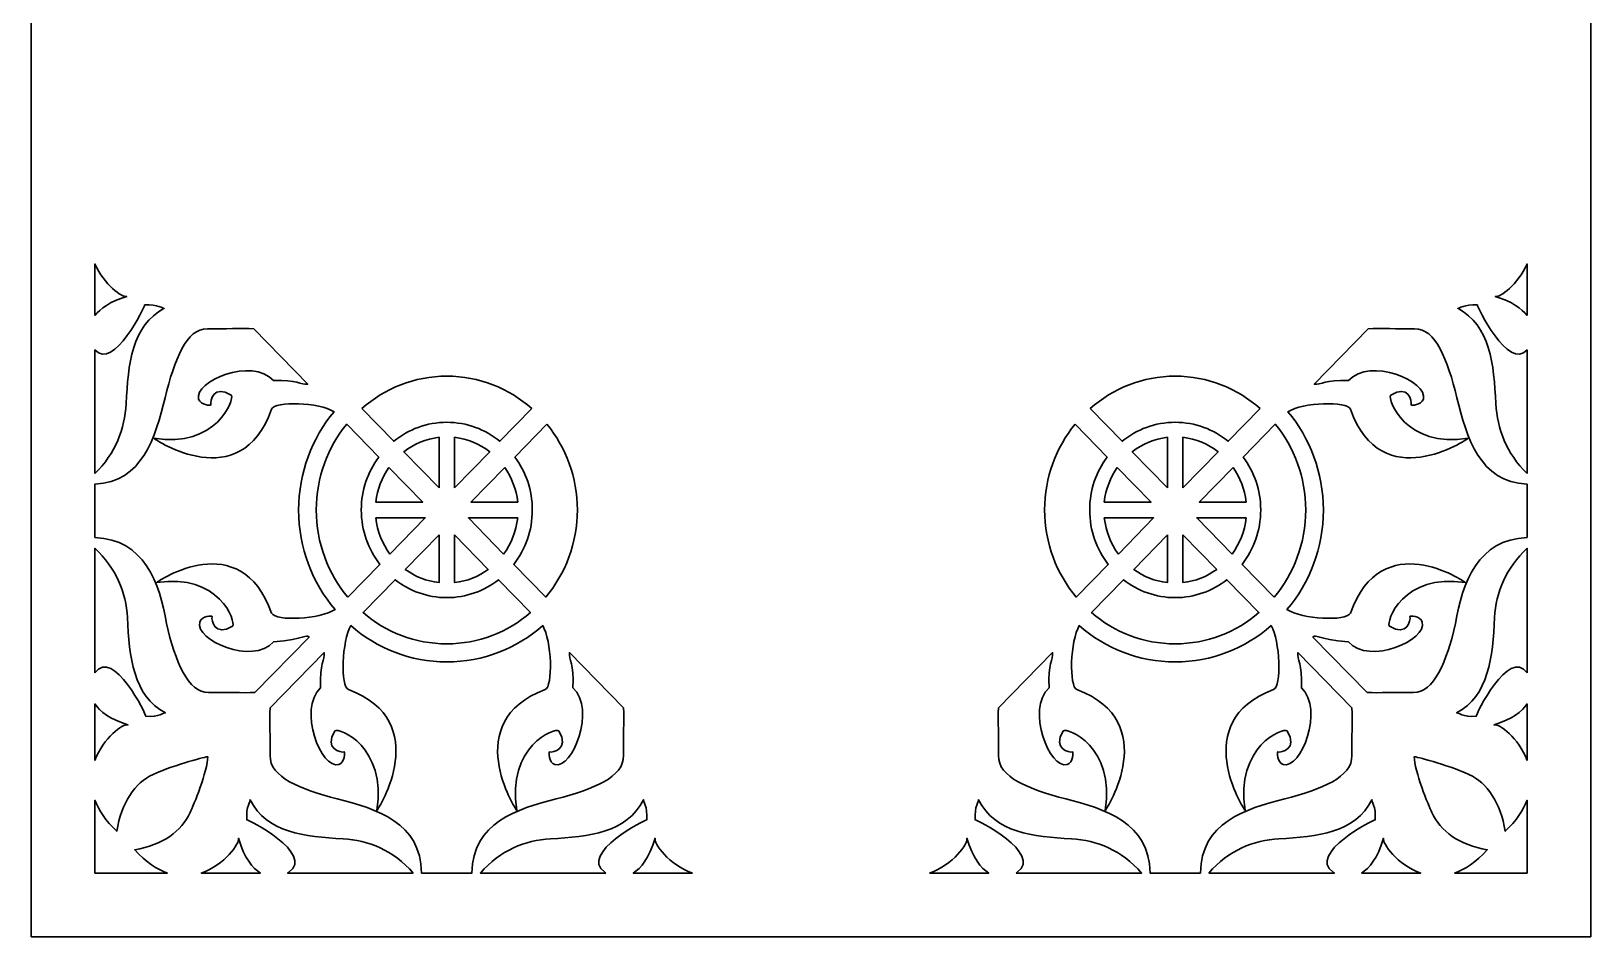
# Model space of a CAD drawing. Header units: centimetres. Extents: x -21.6 to -16.4, y -9 to 3.7.
# Drawn here: x -21.59 to -16.44, y -9 to -6.02 of the extents above; entities that cross this region are included whole.
import ezdxf

# ---------------------------------------------------------------- set-up
doc = ezdxf.new("R2010")
doc.units = ezdxf.units.CM
doc.header["$MEASUREMENT"] = 0
doc.layers.add('layer 1', color=7, linetype='Continuous')

msp = doc.modelspace()

# ---------------------------------------------------------------- linework, layer by layer
at = {"layer": 'layer 1', "color": 250, "lineweight": 30}
for points, knots in [([(-21.58593, 3.65904), (-21.58593, 3.65904), (-16.44376, 3.65904), (-16.44376, 3.65904), (-16.44376, 3.65904), (-16.44376, 3.65904), (-16.44376, -9.00021), (-16.44376, -9.00021), (-16.44376, -9.00021), (-16.44376, -9.00021), (-21.58593, -9.00021), (-21.58593, -9.00021), (-21.58593, -9.00021), (-21.58593, -9.00021), (-21.58593, 3.65904), (-21.58593, 3.65904)], [0, 0, 0, 0, 0.2, 0.2, 0.2, 0.2, 0.4, 0.4, 0.4, 0.4, 0.6, 0.6, 0.6, 0.6, 1, 1, 1, 1]), ([(-21.37575, -6.95328), (-21.35835, -6.93018), (-21.32654, -6.90746), (-21.27096, -6.88995), (-21.27096, -6.88995), (-21.28583, -6.89503), (-21.34636, -6.85147), (-21.37575, -6.78301), (-21.37575, -6.78301), (-21.37575, -6.78301), (-21.37575, -6.95328), (-21.37575, -6.95328)], [0, 0, 0, 0, 0.25, 0.25, 0.25, 0.25, 0.5, 0.5, 0.5, 0.5, 1, 1, 1, 1]), ([(-16.65393, -6.95329), (-16.67134, -6.93018), (-16.70314, -6.90746), (-16.75873, -6.88995), (-16.75873, -6.88995), (-16.74385, -6.89503), (-16.68333, -6.85147), (-16.65393, -6.78301), (-16.65393, -6.78301), (-16.65393, -6.78301), (-16.65393, -6.95329), (-16.65393, -6.95329)], [0, 0, 0, 0, 0.25, 0.25, 0.25, 0.25, 0.5, 0.5, 0.5, 0.5, 1, 1, 1, 1]), ([(-21.37575, -7.47363), (-21.308, -7.40741), (-21.27712, -7.32614), (-21.27289, -7.2435), (-21.27289, -7.2435), (-21.26625, -7.11353), (-21.25424, -6.98576), (-21.14738, -6.92915), (-21.14738, -6.92915), (-21.1507, -6.93242), (-21.16865, -6.91396), (-21.21206, -6.91827), (-21.21206, -6.91827), (-21.20911, -6.92029), (-21.3151, -7.1376), (-21.37575, -7.06647), (-21.37575, -7.06647), (-21.37575, -7.06647), (-21.37575, -7.47363), (-21.37575, -7.47363)], [0, 0, 0, 0, 0.1666667, 0.1666667, 0.1666667, 0.1666667, 0.3333333, 0.3333333, 0.3333333, 0.3333333, 0.5, 0.5, 0.5, 0.5, 0.6666667, 0.6666667, 0.6666667, 0.6666667, 1, 1, 1, 1]), ([(-16.65393, -7.47364), (-16.72169, -7.40741), (-16.75257, -7.32614), (-16.75679, -7.2435), (-16.75679, -7.2435), (-16.76344, -7.11353), (-16.77545, -6.98576), (-16.88231, -6.92915), (-16.88231, -6.92915), (-16.879, -6.93242), (-16.86104, -6.91396), (-16.81763, -6.91827), (-16.81763, -6.91827), (-16.82059, -6.92029), (-16.71458, -7.1376), (-16.65393, -7.06647), (-16.65393, -7.06647), (-16.65393, -7.06647), (-16.65393, -7.47364), (-16.65393, -7.47364)], [0, 0, 0, 0, 0.1666667, 0.1666667, 0.1666667, 0.1666667, 0.3333333, 0.3333333, 0.3333333, 0.3333333, 0.5, 0.5, 0.5, 0.5, 0.6666667, 0.6666667, 0.6666667, 0.6666667, 1, 1, 1, 1]), ([(-21.37575, -7.68502), (-21.21547, -7.69), (-21.1612, -7.83289), (-21.14032, -7.96808), (-21.14032, -7.96808), (-21.10955, -8.09341), (-21.07043, -8.19651), (-21.00095, -8.19527), (-21.00095, -8.19527), (-20.94359, -8.19426), (-20.88832, -8.19713), (-20.84817, -8.19507), (-20.84817, -8.19507), (-20.84817, -8.19507), (-20.66995, -8.01244), (-20.66995, -8.01244), (-20.66995, -8.01244), (-20.68108, -8.00309), (-20.67921, -8.01886), (-20.78702, -8.02824), (-20.78702, -8.02824), (-20.85658, -8.10636), (-21.04726, -8.02235), (-21.02974, -7.96307), (-21.02974, -7.96307), (-21.02356, -7.94219), (-20.98906, -7.94239), (-20.98947, -7.94432), (-20.98947, -7.94432), (-20.99228, -7.95706), (-20.98113, -8.01369), (-20.92202, -7.97626), (-20.92202, -7.97626), (-20.90936, -7.96329), (-20.96657, -7.79959), (-21.17285, -7.83333), (-21.17285, -7.83333), (-21.16839, -7.82873), (-20.8966, -7.64523), (-20.79307, -7.93386), (-20.79307, -7.93386), (-20.77859, -7.96187), (-20.63447, -7.95344), (-20.58402, -7.92191), (-20.58402, -7.92191), (-20.65873, -7.83394), (-20.70408, -7.71914), (-20.70408, -7.59383), (-20.70408, -7.59383), (-20.70408, -7.47046), (-20.66013, -7.3573), (-20.58749, -7.2699), (-20.58749, -7.2699), (-20.63498, -7.23896), (-20.78425, -7.23407), (-20.79333, -7.26194), (-20.79333, -7.26194), (-20.89687, -7.55055), (-21.17745, -7.362), (-21.18191, -7.35741), (-21.18191, -7.35741), (-20.97563, -7.39114), (-20.91345, -7.22857), (-20.92612, -7.2156), (-20.92612, -7.2156), (-20.98524, -7.17816), (-20.99639, -7.23478), (-20.99357, -7.24754), (-20.99357, -7.24754), (-20.99314, -7.24948), (-21.02766, -7.24966), (-21.03384, -7.22878), (-21.03384, -7.22878), (-21.05136, -7.16951), (-20.85685, -7.08943), (-20.78728, -7.16755), (-20.78728, -7.16755), (-20.70832, -7.16364), (-20.69826, -7.1817), (-20.67406, -7.17942), (-20.67406, -7.17942), (-20.67406, -7.17942), (-20.85227, -6.99679), (-20.85227, -6.99679), (-20.85227, -6.99679), (-20.89243, -6.99472), (-20.9477, -6.99759), (-21.00507, -6.99657), (-21.00507, -6.99657), (-21.07454, -6.99534), (-21.11366, -7.09843), (-21.14442, -7.22378), (-21.14442, -7.22378), (-21.17671, -7.35532), (-21.21985, -7.5018), (-21.37575, -7.50851), (-21.37575, -7.50851), (-21.37575, -7.50851), (-21.37575, -7.68502), (-21.37575, -7.68502)], [0, 0, 0, 0, 0.0384615, 0.0384615, 0.0384615, 0.0384615, 0.0769231, 0.0769231, 0.0769231, 0.0769231, 0.1153846, 0.1153846, 0.1153846, 0.1153846, 0.1538462, 0.1538462, 0.1538462, 0.1538462, 0.1923077, 0.1923077, 0.1923077, 0.1923077, 0.2307692, 0.2307692, 0.2307692, 0.2307692, 0.2692308, 0.2692308, 0.2692308, 0.2692308, 0.3076923, 0.3076923, 0.3076923, 0.3076923, 0.3461538, 0.3461538, 0.3461538, 0.3461538, 0.3846154, 0.3846154, 0.3846154, 0.3846154, 0.4230769, 0.4230769, 0.4230769, 0.4230769, 0.4615385, 0.4615385, 0.4615385, 0.4615385, 0.5, 0.5, 0.5, 0.5, 0.5384615, 0.5384615, 0.5384615, 0.5384615, 0.5769231, 0.5769231, 0.5769231, 0.5769231, 0.6153846, 0.6153846, 0.6153846, 0.6153846, 0.6538462, 0.6538462, 0.6538462, 0.6538462, 0.6923077, 0.6923077, 0.6923077, 0.6923077, 0.7307692, 0.7307692, 0.7307692, 0.7307692, 0.7692308, 0.7692308, 0.7692308, 0.7692308, 0.8076923, 0.8076923, 0.8076923, 0.8076923, 0.8461538, 0.8461538, 0.8461538, 0.8461538, 0.8846154, 0.8846154, 0.8846154, 0.8846154, 0.9230769, 0.9230769, 0.9230769, 0.9230769, 1, 1, 1, 1]), ([(-16.65393, -7.68502), (-16.81422, -7.69), (-16.86849, -7.83289), (-16.88937, -7.96808), (-16.88937, -7.96808), (-16.92015, -8.09341), (-16.95926, -8.19651), (-17.02874, -8.19527), (-17.02874, -8.19527), (-17.08609, -8.19426), (-17.14137, -8.19713), (-17.18152, -8.19507), (-17.18152, -8.19507), (-17.18152, -8.19507), (-17.35974, -8.01244), (-17.35974, -8.01244), (-17.35974, -8.01244), (-17.3486, -8.00309), (-17.35048, -8.01886), (-17.24267, -8.02824), (-17.24267, -8.02824), (-17.1731, -8.10636), (-16.98243, -8.02235), (-16.99994, -7.96307), (-16.99994, -7.96307), (-17.00613, -7.94219), (-17.04063, -7.94239), (-17.04022, -7.94432), (-17.04022, -7.94432), (-17.03742, -7.95706), (-17.04856, -8.01369), (-17.10766, -7.97626), (-17.10766, -7.97626), (-17.12033, -7.96329), (-17.06312, -7.79959), (-16.85683, -7.83333), (-16.85683, -7.83333), (-16.8613, -7.82873), (-17.13309, -7.64523), (-17.23661, -7.93386), (-17.23661, -7.93386), (-17.2511, -7.96187), (-17.39523, -7.95344), (-17.44566, -7.92191), (-17.44566, -7.92191), (-17.37096, -7.83394), (-17.32561, -7.71914), (-17.32561, -7.59383), (-17.32561, -7.59383), (-17.32561, -7.47046), (-17.36956, -7.3573), (-17.44221, -7.2699), (-17.44221, -7.2699), (-17.39471, -7.23896), (-17.24544, -7.23407), (-17.23636, -7.26194), (-17.23636, -7.26194), (-17.13282, -7.55055), (-16.85223, -7.362), (-16.84778, -7.35741), (-16.84778, -7.35741), (-17.05406, -7.39114), (-17.11624, -7.22857), (-17.10356, -7.2156), (-17.10356, -7.2156), (-17.04445, -7.17816), (-17.03331, -7.23478), (-17.03612, -7.24754), (-17.03612, -7.24754), (-17.03654, -7.24948), (-17.00202, -7.24966), (-16.99584, -7.22878), (-16.99584, -7.22878), (-16.97833, -7.16951), (-17.17284, -7.08943), (-17.24241, -7.16755), (-17.24241, -7.16755), (-17.32137, -7.16364), (-17.33143, -7.1817), (-17.35563, -7.17942), (-17.35563, -7.17942), (-17.35563, -7.17942), (-17.17742, -6.99679), (-17.17742, -6.99679), (-17.17742, -6.99679), (-17.13726, -6.99472), (-17.08199, -6.99759), (-17.02461, -6.99657), (-17.02461, -6.99657), (-16.95514, -6.99534), (-16.91603, -7.09843), (-16.88527, -7.22378), (-16.88527, -7.22378), (-16.85298, -7.35532), (-16.80985, -7.5018), (-16.65393, -7.50851), (-16.65393, -7.50851), (-16.65393, -7.50851), (-16.65393, -7.68502), (-16.65393, -7.68502)], [0, 0, 0, 0, 0.0384615, 0.0384615, 0.0384615, 0.0384615, 0.0769231, 0.0769231, 0.0769231, 0.0769231, 0.1153846, 0.1153846, 0.1153846, 0.1153846, 0.1538462, 0.1538462, 0.1538462, 0.1538462, 0.1923077, 0.1923077, 0.1923077, 0.1923077, 0.2307692, 0.2307692, 0.2307692, 0.2307692, 0.2692308, 0.2692308, 0.2692308, 0.2692308, 0.3076923, 0.3076923, 0.3076923, 0.3076923, 0.3461538, 0.3461538, 0.3461538, 0.3461538, 0.3846154, 0.3846154, 0.3846154, 0.3846154, 0.4230769, 0.4230769, 0.4230769, 0.4230769, 0.4615385, 0.4615385, 0.4615385, 0.4615385, 0.5, 0.5, 0.5, 0.5, 0.5384615, 0.5384615, 0.5384615, 0.5384615, 0.5769231, 0.5769231, 0.5769231, 0.5769231, 0.6153846, 0.6153846, 0.6153846, 0.6153846, 0.6538462, 0.6538462, 0.6538462, 0.6538462, 0.6923077, 0.6923077, 0.6923077, 0.6923077, 0.7307692, 0.7307692, 0.7307692, 0.7307692, 0.7692308, 0.7692308, 0.7692308, 0.7692308, 0.8076923, 0.8076923, 0.8076923, 0.8076923, 0.8461538, 0.8461538, 0.8461538, 0.8461538, 0.8846154, 0.8846154, 0.8846154, 0.8846154, 0.9230769, 0.9230769, 0.9230769, 0.9230769, 1, 1, 1, 1]), ([(-20.4959, -7.25959), (-20.4205, -7.19307), (-20.32251, -7.15276), (-20.21563, -7.15276), (-20.21563, -7.15276), (-20.10872, -7.15276), (-20.01073, -7.19306), (-19.93534, -7.2596), (-19.93534, -7.2596), (-19.93534, -7.2596), (-20.04072, -7.36758), (-20.04072, -7.36758), (-20.04072, -7.36758), (-20.08883, -7.3284), (-20.14963, -7.30494), (-20.21562, -7.30494), (-20.21562, -7.30494), (-20.28161, -7.30494), (-20.34241, -7.3284), (-20.39053, -7.36758), (-20.39053, -7.36758), (-20.39053, -7.36758), (-20.4959, -7.25959), (-20.4959, -7.25959)], [0, 0, 0, 0, 0.1428571, 0.1428571, 0.1428571, 0.1428571, 0.2857143, 0.2857143, 0.2857143, 0.2857143, 0.4285714, 0.4285714, 0.4285714, 0.4285714, 0.5714286, 0.5714286, 0.5714286, 0.5714286, 0.7142857, 0.7142857, 0.7142857, 0.7142857, 1, 1, 1, 1]), ([(-17.53379, -7.25959), (-17.60919, -7.19307), (-17.70717, -7.15276), (-17.81407, -7.15276), (-17.81407, -7.15276), (-17.92096, -7.15276), (-18.01896, -7.19306), (-18.09435, -7.2596), (-18.09435, -7.2596), (-18.09435, -7.2596), (-17.98898, -7.36758), (-17.98898, -7.36758), (-17.98898, -7.36758), (-17.94086, -7.3284), (-17.88007, -7.30494), (-17.81407, -7.30494), (-17.81407, -7.30494), (-17.74808, -7.30494), (-17.68728, -7.3284), (-17.63916, -7.36758), (-17.63916, -7.36758), (-17.63916, -7.36758), (-17.53379, -7.25959), (-17.53379, -7.25959)], [0, 0, 0, 0, 0.1428571, 0.1428571, 0.1428571, 0.1428571, 0.2857143, 0.2857143, 0.2857143, 0.2857143, 0.4285714, 0.4285714, 0.4285714, 0.4285714, 0.5714286, 0.5714286, 0.5714286, 0.5714286, 0.7142857, 0.7142857, 0.7142857, 0.7142857, 1, 1, 1, 1]), ([(-20.54176, -7.88106), (-20.60667, -7.80379), (-20.646, -7.70337), (-20.646, -7.59382), (-20.646, -7.59382), (-20.646, -7.48641), (-20.60818, -7.38778), (-20.54552, -7.31115), (-20.54552, -7.31115), (-20.54552, -7.31115), (-20.43997, -7.41932), (-20.43997, -7.41932), (-20.43997, -7.41932), (-20.47605, -7.46785), (-20.49751, -7.52833), (-20.49751, -7.59382), (-20.49751, -7.59382), (-20.49751, -7.66145), (-20.47462, -7.72375), (-20.43638, -7.77307), (-20.43638, -7.77307), (-20.43638, -7.77307), (-20.54176, -7.88106), (-20.54176, -7.88106)], [0, 0, 0, 0, 0.1428571, 0.1428571, 0.1428571, 0.1428571, 0.2857143, 0.2857143, 0.2857143, 0.2857143, 0.4285714, 0.4285714, 0.4285714, 0.4285714, 0.5714286, 0.5714286, 0.5714286, 0.5714286, 0.7142857, 0.7142857, 0.7142857, 0.7142857, 1, 1, 1, 1]), ([(-19.88571, -7.31115), (-19.82306, -7.38779), (-19.78523, -7.48641), (-19.78523, -7.59382), (-19.78523, -7.59382), (-19.78523, -7.70337), (-19.82457, -7.8038), (-19.88948, -7.88106), (-19.88948, -7.88106), (-19.88948, -7.88106), (-19.99485, -7.77307), (-19.99485, -7.77307), (-19.99485, -7.77307), (-19.95661, -7.72376), (-19.93373, -7.66145), (-19.93373, -7.59382), (-19.93373, -7.59382), (-19.93373, -7.52834), (-19.95519, -7.46785), (-19.99126, -7.41932), (-19.99126, -7.41932), (-19.99126, -7.41932), (-19.88571, -7.31115), (-19.88571, -7.31115)], [0, 0, 0, 0, 0.1428571, 0.1428571, 0.1428571, 0.1428571, 0.2857143, 0.2857143, 0.2857143, 0.2857143, 0.4285714, 0.4285714, 0.4285714, 0.4285714, 0.5714286, 0.5714286, 0.5714286, 0.5714286, 0.7142857, 0.7142857, 0.7142857, 0.7142857, 1, 1, 1, 1]), ([(-18.14397, -7.31115), (-18.20663, -7.38779), (-18.24445, -7.48641), (-18.24445, -7.59382), (-18.24445, -7.59382), (-18.24445, -7.70337), (-18.20513, -7.8038), (-18.14021, -7.88106), (-18.14021, -7.88106), (-18.14021, -7.88106), (-18.03483, -7.77307), (-18.03483, -7.77307), (-18.03483, -7.77307), (-18.07307, -7.72376), (-18.09596, -7.66145), (-18.09596, -7.59382), (-18.09596, -7.59382), (-18.09596, -7.52834), (-18.0745, -7.46785), (-18.03843, -7.41932), (-18.03843, -7.41932), (-18.03843, -7.41932), (-18.14397, -7.31115), (-18.14397, -7.31115)], [0, 0, 0, 0, 0.1428571, 0.1428571, 0.1428571, 0.1428571, 0.2857143, 0.2857143, 0.2857143, 0.2857143, 0.4285714, 0.4285714, 0.4285714, 0.4285714, 0.5714286, 0.5714286, 0.5714286, 0.5714286, 0.7142857, 0.7142857, 0.7142857, 0.7142857, 1, 1, 1, 1]), ([(-17.48793, -7.88106), (-17.42302, -7.80379), (-17.38368, -7.70337), (-17.38368, -7.59382), (-17.38368, -7.59382), (-17.38368, -7.48641), (-17.42151, -7.38778), (-17.48417, -7.31115), (-17.48417, -7.31115), (-17.48417, -7.31115), (-17.58971, -7.41932), (-17.58971, -7.41932), (-17.58971, -7.41932), (-17.55365, -7.46785), (-17.53218, -7.52833), (-17.53218, -7.59382), (-17.53218, -7.59382), (-17.53218, -7.66145), (-17.55507, -7.72375), (-17.59331, -7.77307), (-17.59331, -7.77307), (-17.59331, -7.77307), (-17.48793, -7.88106), (-17.48793, -7.88106)], [0, 0, 0, 0, 0.1428571, 0.1428571, 0.1428571, 0.1428571, 0.2857143, 0.2857143, 0.2857143, 0.2857143, 0.4285714, 0.4285714, 0.4285714, 0.4285714, 0.5714286, 0.5714286, 0.5714286, 0.5714286, 0.7142857, 0.7142857, 0.7142857, 0.7142857, 1, 1, 1, 1]), ([(-20.24108, -7.52073), (-20.24108, -7.52073), (-20.35715, -7.40177), (-20.35715, -7.40177), (-20.35715, -7.40177), (-20.32412, -7.37613), (-20.28434, -7.35918), (-20.24108, -7.35436), (-20.24108, -7.35436), (-20.24108, -7.35436), (-20.24108, -7.52073), (-20.24108, -7.52073)], [0, 0, 0, 0, 0.25, 0.25, 0.25, 0.25, 0.5, 0.5, 0.5, 0.5, 1, 1, 1, 1]), ([(-20.19015, -7.52073), (-20.19015, -7.52073), (-20.07408, -7.40178), (-20.07408, -7.40178), (-20.07408, -7.40178), (-20.10711, -7.37613), (-20.14689, -7.35918), (-20.19015, -7.35437), (-20.19015, -7.35437), (-20.19015, -7.35437), (-20.19015, -7.52073), (-20.19015, -7.52073)], [0, 0, 0, 0, 0.25, 0.25, 0.25, 0.25, 0.5, 0.5, 0.5, 0.5, 1, 1, 1, 1]), ([(-17.83954, -7.52073), (-17.83954, -7.52073), (-17.95561, -7.40178), (-17.95561, -7.40178), (-17.95561, -7.40178), (-17.92258, -7.37613), (-17.8828, -7.35918), (-17.83954, -7.35437), (-17.83954, -7.35437), (-17.83954, -7.35437), (-17.83954, -7.52073), (-17.83954, -7.52073)], [0, 0, 0, 0, 0.25, 0.25, 0.25, 0.25, 0.5, 0.5, 0.5, 0.5, 1, 1, 1, 1]), ([(-17.7886, -7.52073), (-17.7886, -7.52073), (-17.67253, -7.40177), (-17.67253, -7.40177), (-17.67253, -7.40177), (-17.70557, -7.37613), (-17.74535, -7.35918), (-17.7886, -7.35436), (-17.7886, -7.35436), (-17.7886, -7.35436), (-17.7886, -7.52073), (-17.7886, -7.52073)], [0, 0, 0, 0, 0.25, 0.25, 0.25, 0.25, 0.5, 0.5, 0.5, 0.5, 1, 1, 1, 1]), ([(-20.40652, -7.45361), (-20.40652, -7.45361), (-20.29516, -7.56772), (-20.29516, -7.56772), (-20.29516, -7.56772), (-20.29516, -7.56772), (-20.44929, -7.56772), (-20.44929, -7.56772), (-20.44929, -7.56772), (-20.44481, -7.52548), (-20.4296, -7.48646), (-20.40652, -7.45361)], [0, 0, 0, 0, 0.25, 0.25, 0.25, 0.25, 0.5, 0.5, 0.5, 0.5, 1, 1, 1, 1]), ([(-20.02473, -7.45361), (-20.02473, -7.45361), (-20.13608, -7.56772), (-20.13608, -7.56772), (-20.13608, -7.56772), (-20.13608, -7.56772), (-19.98195, -7.56772), (-19.98195, -7.56772), (-19.98195, -7.56772), (-19.98643, -7.52548), (-20.00164, -7.48647), (-20.02473, -7.45361)], [0, 0, 0, 0, 0.25, 0.25, 0.25, 0.25, 0.5, 0.5, 0.5, 0.5, 1, 1, 1, 1]), ([(-18.00497, -7.45361), (-18.00497, -7.45361), (-17.89361, -7.56772), (-17.89361, -7.56772), (-17.89361, -7.56772), (-17.89361, -7.56772), (-18.04774, -7.56772), (-18.04774, -7.56772), (-18.04774, -7.56772), (-18.04326, -7.52548), (-18.02804, -7.48647), (-18.00497, -7.45361)], [0, 0, 0, 0, 0.25, 0.25, 0.25, 0.25, 0.5, 0.5, 0.5, 0.5, 1, 1, 1, 1]), ([(-17.62317, -7.45361), (-17.62317, -7.45361), (-17.73453, -7.56772), (-17.73453, -7.56772), (-17.73453, -7.56772), (-17.73453, -7.56772), (-17.5804, -7.56772), (-17.5804, -7.56772), (-17.5804, -7.56772), (-17.58488, -7.52548), (-17.60009, -7.48646), (-17.62317, -7.45361)], [0, 0, 0, 0, 0.25, 0.25, 0.25, 0.25, 0.5, 0.5, 0.5, 0.5, 1, 1, 1, 1]), ([(-20.40303, -7.73888), (-20.40303, -7.73888), (-20.28695, -7.61992), (-20.28695, -7.61992), (-20.28695, -7.61992), (-20.28695, -7.61992), (-20.44929, -7.61992), (-20.44929, -7.61992), (-20.44929, -7.61992), (-20.44459, -7.66426), (-20.42805, -7.70504), (-20.40303, -7.73888)], [0, 0, 0, 0, 0.25, 0.25, 0.25, 0.25, 0.5, 0.5, 0.5, 0.5, 1, 1, 1, 1]), ([(-20.02821, -7.73888), (-20.02821, -7.73888), (-20.14429, -7.61992), (-20.14429, -7.61992), (-20.14429, -7.61992), (-20.14429, -7.61992), (-19.98195, -7.61992), (-19.98195, -7.61992), (-19.98195, -7.61992), (-19.98665, -7.66425), (-20.00319, -7.70504), (-20.02821, -7.73888)], [0, 0, 0, 0, 0.25, 0.25, 0.25, 0.25, 0.5, 0.5, 0.5, 0.5, 1, 1, 1, 1]), ([(-18.00148, -7.73888), (-18.00148, -7.73888), (-17.8854, -7.61992), (-17.8854, -7.61992), (-17.8854, -7.61992), (-17.8854, -7.61992), (-18.04774, -7.61992), (-18.04774, -7.61992), (-18.04774, -7.61992), (-18.04304, -7.66425), (-18.0265, -7.70504), (-18.00148, -7.73888)], [0, 0, 0, 0, 0.25, 0.25, 0.25, 0.25, 0.5, 0.5, 0.5, 0.5, 1, 1, 1, 1]), ([(-17.62666, -7.73888), (-17.62666, -7.73888), (-17.74274, -7.61992), (-17.74274, -7.61992), (-17.74274, -7.61992), (-17.74274, -7.61992), (-17.5804, -7.61992), (-17.5804, -7.61992), (-17.5804, -7.61992), (-17.5851, -7.66426), (-17.60164, -7.70504), (-17.62666, -7.73888)], [0, 0, 0, 0, 0.25, 0.25, 0.25, 0.25, 0.5, 0.5, 0.5, 0.5, 1, 1, 1, 1]), ([(-20.24108, -7.67534), (-20.24108, -7.67534), (-20.35245, -7.78947), (-20.35245, -7.78947), (-20.35245, -7.78947), (-20.32037, -7.81311), (-20.2823, -7.82871), (-20.24108, -7.8333), (-20.24108, -7.8333), (-20.24108, -7.8333), (-20.24108, -7.67534), (-20.24108, -7.67534)], [0, 0, 0, 0, 0.25, 0.25, 0.25, 0.25, 0.5, 0.5, 0.5, 0.5, 1, 1, 1, 1]), ([(-20.19015, -7.67534), (-20.19015, -7.67534), (-20.0788, -7.78946), (-20.0788, -7.78946), (-20.0788, -7.78946), (-20.11087, -7.81311), (-20.14893, -7.82871), (-20.19015, -7.8333), (-20.19015, -7.8333), (-20.19015, -7.8333), (-20.19015, -7.67534), (-20.19015, -7.67534)], [0, 0, 0, 0, 0.25, 0.25, 0.25, 0.25, 0.5, 0.5, 0.5, 0.5, 1, 1, 1, 1]), ([(-17.83954, -7.67534), (-17.83954, -7.67534), (-17.9509, -7.78946), (-17.9509, -7.78946), (-17.9509, -7.78946), (-17.91882, -7.81311), (-17.88076, -7.82871), (-17.83954, -7.8333), (-17.83954, -7.8333), (-17.83954, -7.8333), (-17.83954, -7.67534), (-17.83954, -7.67534)], [0, 0, 0, 0, 0.25, 0.25, 0.25, 0.25, 0.5, 0.5, 0.5, 0.5, 1, 1, 1, 1]), ([(-17.7886, -7.67534), (-17.7886, -7.67534), (-17.67724, -7.78947), (-17.67724, -7.78947), (-17.67724, -7.78947), (-17.70932, -7.81311), (-17.74739, -7.82871), (-17.7886, -7.8333), (-17.7886, -7.8333), (-17.7886, -7.8333), (-17.7886, -7.67534), (-17.7886, -7.67534)], [0, 0, 0, 0, 0.25, 0.25, 0.25, 0.25, 0.5, 0.5, 0.5, 0.5, 1, 1, 1, 1]), ([(-21.37575, -8.13074), (-21.3159, -8.04415), (-21.20495, -8.27154), (-21.20796, -8.27359), (-21.20796, -8.27359), (-21.16454, -8.27789), (-21.14659, -8.25944), (-21.14328, -8.26271), (-21.14328, -8.26271), (-21.25013, -8.2061), (-21.26214, -8.07832), (-21.26878, -7.94834), (-21.26878, -7.94834), (-21.27302, -7.86563), (-21.30695, -7.78568), (-21.37575, -7.71982), (-21.37575, -7.71982), (-21.37575, -7.71982), (-21.37575, -8.13074), (-21.37575, -8.13074)], [0, 0, 0, 0, 0.1666667, 0.1666667, 0.1666667, 0.1666667, 0.3333333, 0.3333333, 0.3333333, 0.3333333, 0.5, 0.5, 0.5, 0.5, 0.6666667, 0.6666667, 0.6666667, 0.6666667, 1, 1, 1, 1]), ([(-16.65393, -8.13074), (-16.71378, -8.04415), (-16.82475, -8.27154), (-16.82173, -8.27359), (-16.82173, -8.27359), (-16.86514, -8.27789), (-16.88309, -8.25944), (-16.88641, -8.26271), (-16.88641, -8.26271), (-16.77956, -8.2061), (-16.76755, -8.07832), (-16.76092, -7.94834), (-16.76092, -7.94834), (-16.75666, -7.86563), (-16.72275, -7.78568), (-16.65393, -7.71982), (-16.65393, -7.71982), (-16.65393, -7.71982), (-16.65393, -8.13074), (-16.65393, -8.13074)], [0, 0, 0, 0, 0.1666667, 0.1666667, 0.1666667, 0.1666667, 0.3333333, 0.3333333, 0.3333333, 0.3333333, 0.5, 0.5, 0.5, 0.5, 0.6666667, 0.6666667, 0.6666667, 0.6666667, 1, 1, 1, 1]), ([(-20.21563, -8.03489), (-20.32043, -8.03489), (-20.41667, -7.99614), (-20.49145, -7.93191), (-20.49145, -7.93191), (-20.49145, -7.93191), (-20.3859, -7.82375), (-20.3859, -7.82375), (-20.3859, -7.82375), (-20.33853, -7.86071), (-20.27951, -7.88271), (-20.21562, -7.88271), (-20.21562, -7.88271), (-20.15172, -7.88271), (-20.09271, -7.8607), (-20.04533, -7.82375), (-20.04533, -7.82375), (-20.04533, -7.82375), (-19.93979, -7.93191), (-19.93979, -7.93191), (-19.93979, -7.93191), (-20.01458, -7.99612), (-20.11082, -8.03489), (-20.21563, -8.03489)], [0, 0, 0, 0, 0.1428571, 0.1428571, 0.1428571, 0.1428571, 0.2857143, 0.2857143, 0.2857143, 0.2857143, 0.4285714, 0.4285714, 0.4285714, 0.4285714, 0.5714286, 0.5714286, 0.5714286, 0.5714286, 0.7142857, 0.7142857, 0.7142857, 0.7142857, 1, 1, 1, 1]), ([(-17.81407, -8.03489), (-17.70927, -8.03489), (-17.61302, -7.99614), (-17.53824, -7.93191), (-17.53824, -7.93191), (-17.53824, -7.93191), (-17.64379, -7.82375), (-17.64379, -7.82375), (-17.64379, -7.82375), (-17.69116, -7.86071), (-17.75017, -7.88271), (-17.81407, -7.88271), (-17.81407, -7.88271), (-17.87797, -7.88271), (-17.93699, -7.8607), (-17.98435, -7.82375), (-17.98435, -7.82375), (-17.98435, -7.82375), (-18.0899, -7.93191), (-18.0899, -7.93191), (-18.0899, -7.93191), (-18.01511, -7.99612), (-17.91887, -8.03489), (-17.81407, -8.03489)], [0, 0, 0, 0, 0.1428571, 0.1428571, 0.1428571, 0.1428571, 0.2857143, 0.2857143, 0.2857143, 0.2857143, 0.4285714, 0.4285714, 0.4285714, 0.4285714, 0.5714286, 0.5714286, 0.5714286, 0.5714286, 0.7142857, 0.7142857, 0.7142857, 0.7142857, 1, 1, 1, 1]), ([(-20.21562, -8.09441), (-20.33599, -8.09441), (-20.4464, -8.04937), (-20.5317, -7.97492), (-20.5317, -7.97492), (-20.56188, -8.02361), (-20.56666, -8.17657), (-20.53947, -8.18587), (-20.53947, -8.18587), (-20.25783, -8.29198), (-20.44183, -8.57954), (-20.4463, -8.58409), (-20.4463, -8.58409), (-20.41338, -8.37269), (-20.57204, -8.30899), (-20.58469, -8.32196), (-20.58469, -8.32196), (-20.62121, -8.38254), (-20.56596, -8.39396), (-20.55352, -8.39109), (-20.55352, -8.39109), (-20.55163, -8.39066), (-20.55144, -8.42602), (-20.57182, -8.43236), (-20.57182, -8.43236), (-20.62966, -8.45032), (-20.70779, -8.25096), (-20.63156, -8.17967), (-20.63156, -8.17967), (-20.63537, -8.09874), (-20.61777, -8.08844), (-20.61998, -8.06364), (-20.61998, -8.06364), (-20.61998, -8.06364), (-20.7982, -8.24628), (-20.7982, -8.24628), (-20.7982, -8.24628), (-20.8002, -8.28742), (-20.79741, -8.34407), (-20.7984, -8.40285), (-20.7984, -8.40285), (-20.79961, -8.47406), (-20.699, -8.51414), (-20.5767, -8.54569), (-20.5767, -8.54569), (-20.4464, -8.57925), (-20.3011, -8.6243), (-20.29865, -8.79004), (-20.29865, -8.79004), (-20.29865, -8.79004), (-20.13258, -8.79004), (-20.13258, -8.79004), (-20.13258, -8.79004), (-20.13013, -8.6243), (-19.98484, -8.57925), (-19.85453, -8.54569), (-19.85453, -8.54569), (-19.73223, -8.51414), (-19.63163, -8.47406), (-19.63284, -8.40285), (-19.63284, -8.40285), (-19.63382, -8.34407), (-19.63103, -8.28742), (-19.63304, -8.24628), (-19.63304, -8.24628), (-19.63304, -8.24628), (-19.81124, -8.06364), (-19.81124, -8.06364), (-19.81124, -8.06364), (-19.81346, -8.08844), (-19.79587, -8.09874), (-19.79968, -8.17967), (-19.79968, -8.17967), (-19.72344, -8.25096), (-19.80157, -8.45032), (-19.85941, -8.43236), (-19.85941, -8.43236), (-19.87979, -8.42602), (-19.8796, -8.39066), (-19.87771, -8.39109), (-19.87771, -8.39109), (-19.86527, -8.39396), (-19.81002, -8.38254), (-19.84654, -8.32196), (-19.84654, -8.32196), (-19.8592, -8.30899), (-20.01786, -8.37269), (-19.98493, -8.58409), (-19.98493, -8.58409), (-19.9894, -8.57954), (-20.1734, -8.29198), (-19.89177, -8.18587), (-19.89177, -8.18587), (-19.86457, -8.17657), (-19.86935, -8.02361), (-19.89954, -7.97492), (-19.89954, -7.97492), (-19.98484, -8.04936), (-20.09524, -8.09441), (-20.21562, -8.09441)], [0, 0, 0, 0, 0.0384615, 0.0384615, 0.0384615, 0.0384615, 0.0769231, 0.0769231, 0.0769231, 0.0769231, 0.1153846, 0.1153846, 0.1153846, 0.1153846, 0.1538462, 0.1538462, 0.1538462, 0.1538462, 0.1923077, 0.1923077, 0.1923077, 0.1923077, 0.2307692, 0.2307692, 0.2307692, 0.2307692, 0.2692308, 0.2692308, 0.2692308, 0.2692308, 0.3076923, 0.3076923, 0.3076923, 0.3076923, 0.3461538, 0.3461538, 0.3461538, 0.3461538, 0.3846154, 0.3846154, 0.3846154, 0.3846154, 0.4230769, 0.4230769, 0.4230769, 0.4230769, 0.4615385, 0.4615385, 0.4615385, 0.4615385, 0.5, 0.5, 0.5, 0.5, 0.5384615, 0.5384615, 0.5384615, 0.5384615, 0.5769231, 0.5769231, 0.5769231, 0.5769231, 0.6153846, 0.6153846, 0.6153846, 0.6153846, 0.6538462, 0.6538462, 0.6538462, 0.6538462, 0.6923077, 0.6923077, 0.6923077, 0.6923077, 0.7307692, 0.7307692, 0.7307692, 0.7307692, 0.7692308, 0.7692308, 0.7692308, 0.7692308, 0.8076923, 0.8076923, 0.8076923, 0.8076923, 0.8461538, 0.8461538, 0.8461538, 0.8461538, 0.8846154, 0.8846154, 0.8846154, 0.8846154, 0.9230769, 0.9230769, 0.9230769, 0.9230769, 1, 1, 1, 1]), ([(-17.81407, -8.09441), (-17.69369, -8.09441), (-17.58328, -8.04937), (-17.49799, -7.97492), (-17.49799, -7.97492), (-17.46781, -8.02361), (-17.46303, -8.17657), (-17.49023, -8.18587), (-17.49023, -8.18587), (-17.77186, -8.29198), (-17.58786, -8.57954), (-17.58339, -8.58409), (-17.58339, -8.58409), (-17.61631, -8.37269), (-17.45766, -8.30899), (-17.445, -8.32196), (-17.445, -8.32196), (-17.40848, -8.38254), (-17.46373, -8.39396), (-17.47617, -8.39109), (-17.47617, -8.39109), (-17.47806, -8.39066), (-17.47825, -8.42602), (-17.45787, -8.43236), (-17.45787, -8.43236), (-17.40002, -8.45032), (-17.3219, -8.25096), (-17.39812, -8.17967), (-17.39812, -8.17967), (-17.39433, -8.09874), (-17.41192, -8.08844), (-17.4097, -8.06364), (-17.4097, -8.06364), (-17.4097, -8.06364), (-17.23149, -8.24628), (-17.23149, -8.24628), (-17.23149, -8.24628), (-17.22948, -8.28742), (-17.23228, -8.34407), (-17.2313, -8.40285), (-17.2313, -8.40285), (-17.23008, -8.47406), (-17.33068, -8.51414), (-17.45299, -8.54569), (-17.45299, -8.54569), (-17.58329, -8.57925), (-17.72859, -8.6243), (-17.73104, -8.79004), (-17.73104, -8.79004), (-17.73104, -8.79004), (-17.8971, -8.79004), (-17.8971, -8.79004), (-17.8971, -8.79004), (-17.89956, -8.6243), (-18.04486, -8.57925), (-18.17516, -8.54569), (-18.17516, -8.54569), (-18.29746, -8.51414), (-18.39806, -8.47406), (-18.39685, -8.40285), (-18.39685, -8.40285), (-18.39587, -8.34407), (-18.39866, -8.28742), (-18.39666, -8.24628), (-18.39666, -8.24628), (-18.39666, -8.24628), (-18.21844, -8.06364), (-18.21844, -8.06364), (-18.21844, -8.06364), (-18.21623, -8.08844), (-18.23382, -8.09874), (-18.23002, -8.17967), (-18.23002, -8.17967), (-18.30624, -8.25096), (-18.22812, -8.45032), (-18.17028, -8.43236), (-18.17028, -8.43236), (-18.1499, -8.42602), (-18.15009, -8.39066), (-18.15197, -8.39109), (-18.15197, -8.39109), (-18.16442, -8.39396), (-18.21966, -8.38254), (-18.18314, -8.32196), (-18.18314, -8.32196), (-18.17049, -8.30899), (-18.01184, -8.37269), (-18.04475, -8.58409), (-18.04475, -8.58409), (-18.04029, -8.57954), (-17.85629, -8.29198), (-18.13792, -8.18587), (-18.13792, -8.18587), (-18.16511, -8.17657), (-18.16033, -8.02361), (-18.13015, -7.97492), (-18.13015, -7.97492), (-18.04486, -8.04936), (-17.93445, -8.09441), (-17.81407, -8.09441)], [0, 0, 0, 0, 0.0384615, 0.0384615, 0.0384615, 0.0384615, 0.0769231, 0.0769231, 0.0769231, 0.0769231, 0.1153846, 0.1153846, 0.1153846, 0.1153846, 0.1538462, 0.1538462, 0.1538462, 0.1538462, 0.1923077, 0.1923077, 0.1923077, 0.1923077, 0.2307692, 0.2307692, 0.2307692, 0.2307692, 0.2692308, 0.2692308, 0.2692308, 0.2692308, 0.3076923, 0.3076923, 0.3076923, 0.3076923, 0.3461538, 0.3461538, 0.3461538, 0.3461538, 0.3846154, 0.3846154, 0.3846154, 0.3846154, 0.4230769, 0.4230769, 0.4230769, 0.4230769, 0.4615385, 0.4615385, 0.4615385, 0.4615385, 0.5, 0.5, 0.5, 0.5, 0.5384615, 0.5384615, 0.5384615, 0.5384615, 0.5769231, 0.5769231, 0.5769231, 0.5769231, 0.6153846, 0.6153846, 0.6153846, 0.6153846, 0.6538462, 0.6538462, 0.6538462, 0.6538462, 0.6923077, 0.6923077, 0.6923077, 0.6923077, 0.7307692, 0.7307692, 0.7307692, 0.7307692, 0.7692308, 0.7692308, 0.7692308, 0.7692308, 0.8076923, 0.8076923, 0.8076923, 0.8076923, 0.8461538, 0.8461538, 0.8461538, 0.8461538, 0.8846154, 0.8846154, 0.8846154, 0.8846154, 0.9230769, 0.9230769, 0.9230769, 0.9230769, 1, 1, 1, 1]), ([(-21.37575, -8.41915), (-21.34834, -8.34479), (-21.28246, -8.29657), (-21.26686, -8.30191), (-21.26686, -8.30191), (-21.32712, -8.28294), (-21.35944, -8.25782), (-21.37575, -8.23273), (-21.37575, -8.23273), (-21.37575, -8.23273), (-21.37575, -8.41915), (-21.37575, -8.41915)], [0, 0, 0, 0, 0.25, 0.25, 0.25, 0.25, 0.5, 0.5, 0.5, 0.5, 1, 1, 1, 1]), ([(-16.65393, -8.41916), (-16.68135, -8.3448), (-16.74723, -8.29657), (-16.76283, -8.30191), (-16.76283, -8.30191), (-16.70256, -8.28294), (-16.67025, -8.25782), (-16.65393, -8.23272), (-16.65393, -8.23272), (-16.65393, -8.23272), (-16.65393, -8.41916), (-16.65393, -8.41916)], [0, 0, 0, 0, 0.25, 0.25, 0.25, 0.25, 0.5, 0.5, 0.5, 0.5, 1, 1, 1, 1]), ([(-21.1362, -8.79004), (-21.17093, -8.77826), (-21.20752, -8.75436), (-21.24445, -8.71323), (-21.24445, -8.71323), (-21.15327, -8.69834), (-21.08879, -8.65211), (-21.06216, -8.59075), (-21.06216, -8.59075), (-21.05055, -8.56838), (-21.00385, -8.45215), (-21.00398, -8.40693), (-21.00398, -8.40693), (-21.00398, -8.40693), (-21.004, -8.40694), (-21.004, -8.40694), (-21.004, -8.40694), (-21.00395, -8.40684), (-21.00442, -8.40649), (-21.00444, -8.40649), (-21.00444, -8.40649), (-21.00444, -8.40649), (-21.00443, -8.40648), (-21.00443, -8.40648), (-21.00443, -8.40648), (-21.00443, -8.40648), (-21.10851, -8.43106), (-21.1843, -8.46558), (-21.1843, -8.46558), (-21.24417, -8.49287), (-21.28928, -8.55894), (-21.30382, -8.6524), (-21.30382, -8.6524), (-21.34071, -8.6176), (-21.3634, -8.58311), (-21.37575, -8.55012), (-21.37575, -8.55012), (-21.37575, -8.55012), (-21.37575, -8.79004), (-21.37575, -8.79004), (-21.37575, -8.79004), (-21.37575, -8.79004), (-21.1362, -8.79004), (-21.1362, -8.79004)], [0, 0, 0, 0, 0.0833333, 0.0833333, 0.0833333, 0.0833333, 0.1666667, 0.1666667, 0.1666667, 0.1666667, 0.25, 0.25, 0.25, 0.25, 0.3333333, 0.3333333, 0.3333333, 0.3333333, 0.4166667, 0.4166667, 0.4166667, 0.4166667, 0.5, 0.5, 0.5, 0.5, 0.5833333, 0.5833333, 0.5833333, 0.5833333, 0.6666667, 0.6666667, 0.6666667, 0.6666667, 0.75, 0.75, 0.75, 0.75, 0.8333333, 0.8333333, 0.8333333, 0.8333333, 1, 1, 1, 1]), ([(-16.89349, -8.79004), (-16.85876, -8.77826), (-16.82217, -8.75436), (-16.78524, -8.71323), (-16.78524, -8.71323), (-16.87642, -8.69834), (-16.94089, -8.65211), (-16.96753, -8.59075), (-16.96753, -8.59075), (-16.97913, -8.56838), (-17.02583, -8.45215), (-17.0257, -8.40693), (-17.0257, -8.40693), (-17.0257, -8.40693), (-17.02569, -8.40694), (-17.02569, -8.40694), (-17.02569, -8.40694), (-17.02574, -8.40684), (-17.02527, -8.40649), (-17.02525, -8.40649), (-17.02525, -8.40649), (-17.02525, -8.40649), (-17.02527, -8.40648), (-17.02527, -8.40648), (-17.02527, -8.40648), (-17.02527, -8.40648), (-16.92117, -8.43106), (-16.84539, -8.46558), (-16.84539, -8.46558), (-16.78552, -8.49287), (-16.74041, -8.55894), (-16.72587, -8.6524), (-16.72587, -8.6524), (-16.68897, -8.6176), (-16.66628, -8.58311), (-16.65393, -8.55012), (-16.65393, -8.55012), (-16.65393, -8.55012), (-16.65393, -8.79004), (-16.65393, -8.79004), (-16.65393, -8.79004), (-16.65393, -8.79004), (-16.89349, -8.79004), (-16.89349, -8.79004)], [0, 0, 0, 0, 0.0833333, 0.0833333, 0.0833333, 0.0833333, 0.1666667, 0.1666667, 0.1666667, 0.1666667, 0.25, 0.25, 0.25, 0.25, 0.3333333, 0.3333333, 0.3333333, 0.3333333, 0.4166667, 0.4166667, 0.4166667, 0.4166667, 0.5, 0.5, 0.5, 0.5, 0.5833333, 0.5833333, 0.5833333, 0.5833333, 0.6666667, 0.6666667, 0.6666667, 0.6666667, 0.75, 0.75, 0.75, 0.75, 0.8333333, 0.8333333, 0.8333333, 0.8333333, 1, 1, 1, 1]), ([(-20.32628, -8.79004), (-20.39207, -8.71552), (-20.47406, -8.68182), (-20.55745, -8.67732), (-20.55745, -8.67732), (-20.68427, -8.67052), (-20.80897, -8.65822), (-20.86421, -8.54872), (-20.86421, -8.54872), (-20.86101, -8.55211), (-20.87902, -8.5705), (-20.87482, -8.615), (-20.87482, -8.615), (-20.87281, -8.6119), (-20.64942, -8.72639), (-20.73624, -8.78757), (-20.73624, -8.78757), (-20.73624, -8.78757), (-20.73773, -8.78857), (-20.74044, -8.79004), (-20.74044, -8.79004), (-20.74044, -8.79004), (-20.32628, -8.79004), (-20.32628, -8.79004)], [0, 0, 0, 0, 0.1428571, 0.1428571, 0.1428571, 0.1428571, 0.2857143, 0.2857143, 0.2857143, 0.2857143, 0.4285714, 0.4285714, 0.4285714, 0.4285714, 0.5714286, 0.5714286, 0.5714286, 0.5714286, 0.7142857, 0.7142857, 0.7142857, 0.7142857, 1, 1, 1, 1]), ([(-19.6908, -8.79004), (-19.6935, -8.78857), (-19.69499, -8.78757), (-19.69499, -8.78757), (-19.69499, -8.78757), (-19.78182, -8.72639), (-19.55842, -8.6119), (-19.55642, -8.615), (-19.55642, -8.615), (-19.55222, -8.5705), (-19.57023, -8.55211), (-19.56703, -8.54872), (-19.56703, -8.54872), (-19.62227, -8.65822), (-19.74696, -8.67052), (-19.87379, -8.67732), (-19.87379, -8.67732), (-19.95717, -8.68182), (-20.03917, -8.71552), (-20.10495, -8.79004), (-20.10495, -8.79004), (-20.10495, -8.79004), (-19.6908, -8.79004), (-19.6908, -8.79004)], [0, 0, 0, 0, 0.1428571, 0.1428571, 0.1428571, 0.1428571, 0.2857143, 0.2857143, 0.2857143, 0.2857143, 0.4285714, 0.4285714, 0.4285714, 0.4285714, 0.5714286, 0.5714286, 0.5714286, 0.5714286, 0.7142857, 0.7142857, 0.7142857, 0.7142857, 1, 1, 1, 1]), ([(-18.33889, -8.79004), (-18.33619, -8.78857), (-18.33469, -8.78757), (-18.33469, -8.78757), (-18.33469, -8.78757), (-18.24787, -8.72639), (-18.47127, -8.6119), (-18.47327, -8.615), (-18.47327, -8.615), (-18.47747, -8.5705), (-18.45946, -8.55211), (-18.46266, -8.54872), (-18.46266, -8.54872), (-18.40741, -8.65822), (-18.28273, -8.67052), (-18.1559, -8.67732), (-18.1559, -8.67732), (-18.07251, -8.68182), (-17.99052, -8.71552), (-17.92474, -8.79004), (-17.92474, -8.79004), (-17.92474, -8.79004), (-18.33889, -8.79004), (-18.33889, -8.79004)], [0, 0, 0, 0, 0.1428571, 0.1428571, 0.1428571, 0.1428571, 0.2857143, 0.2857143, 0.2857143, 0.2857143, 0.4285714, 0.4285714, 0.4285714, 0.4285714, 0.5714286, 0.5714286, 0.5714286, 0.5714286, 0.7142857, 0.7142857, 0.7142857, 0.7142857, 1, 1, 1, 1]), ([(-17.7034, -8.79004), (-17.63762, -8.71552), (-17.55563, -8.68182), (-17.47225, -8.67732), (-17.47225, -8.67732), (-17.34541, -8.67052), (-17.22073, -8.65822), (-17.16548, -8.54872), (-17.16548, -8.54872), (-17.16869, -8.55211), (-17.15067, -8.5705), (-17.15487, -8.615), (-17.15487, -8.615), (-17.15688, -8.6119), (-17.38027, -8.72639), (-17.29345, -8.78757), (-17.29345, -8.78757), (-17.29345, -8.78757), (-17.29196, -8.78857), (-17.28926, -8.79004), (-17.28926, -8.79004), (-17.28926, -8.79004), (-17.7034, -8.79004), (-17.7034, -8.79004)], [0, 0, 0, 0, 0.1428571, 0.1428571, 0.1428571, 0.1428571, 0.2857143, 0.2857143, 0.2857143, 0.2857143, 0.4285714, 0.4285714, 0.4285714, 0.4285714, 0.5714286, 0.5714286, 0.5714286, 0.5714286, 0.7142857, 0.7142857, 0.7142857, 0.7142857, 1, 1, 1, 1]), ([(-20.83011, -8.79004), (-20.85618, -8.77447), (-20.88271, -8.74118), (-20.90245, -8.67536), (-20.90245, -8.67536), (-20.89704, -8.69197), (-20.94802, -8.76416), (-21.02541, -8.79004), (-21.02541, -8.79004), (-21.02541, -8.79004), (-20.83011, -8.79004), (-20.83011, -8.79004)], [0, 0, 0, 0, 0.25, 0.25, 0.25, 0.25, 0.5, 0.5, 0.5, 0.5, 1, 1, 1, 1]), ([(-19.40582, -8.79004), (-19.48321, -8.76417), (-19.5342, -8.69197), (-19.52878, -8.67536), (-19.52878, -8.67536), (-19.54852, -8.74118), (-19.57505, -8.77447), (-19.60112, -8.79004), (-19.60112, -8.79004), (-19.60112, -8.79004), (-19.40582, -8.79004), (-19.40582, -8.79004)], [0, 0, 0, 0, 0.25, 0.25, 0.25, 0.25, 0.5, 0.5, 0.5, 0.5, 1, 1, 1, 1]), ([(-18.62387, -8.79004), (-18.54648, -8.76417), (-18.4955, -8.69197), (-18.50091, -8.67536), (-18.50091, -8.67536), (-18.48117, -8.74118), (-18.45464, -8.77447), (-18.42857, -8.79004), (-18.42857, -8.79004), (-18.42857, -8.79004), (-18.62387, -8.79004), (-18.62387, -8.79004)], [0, 0, 0, 0, 0.25, 0.25, 0.25, 0.25, 0.5, 0.5, 0.5, 0.5, 1, 1, 1, 1]), ([(-17.19958, -8.79004), (-17.17351, -8.77447), (-17.14697, -8.74118), (-17.12724, -8.67536), (-17.12724, -8.67536), (-17.13265, -8.69197), (-17.08167, -8.76416), (-17.00428, -8.79004), (-17.00428, -8.79004), (-17.00428, -8.79004), (-17.19958, -8.79004), (-17.19958, -8.79004)], [0, 0, 0, 0, 0.25, 0.25, 0.25, 0.25, 0.5, 0.5, 0.5, 0.5, 1, 1, 1, 1])]:
    msp.add_open_spline(points, degree=3, knots=knots, dxfattribs=at)

doc.saveas('drawing.dxf')
